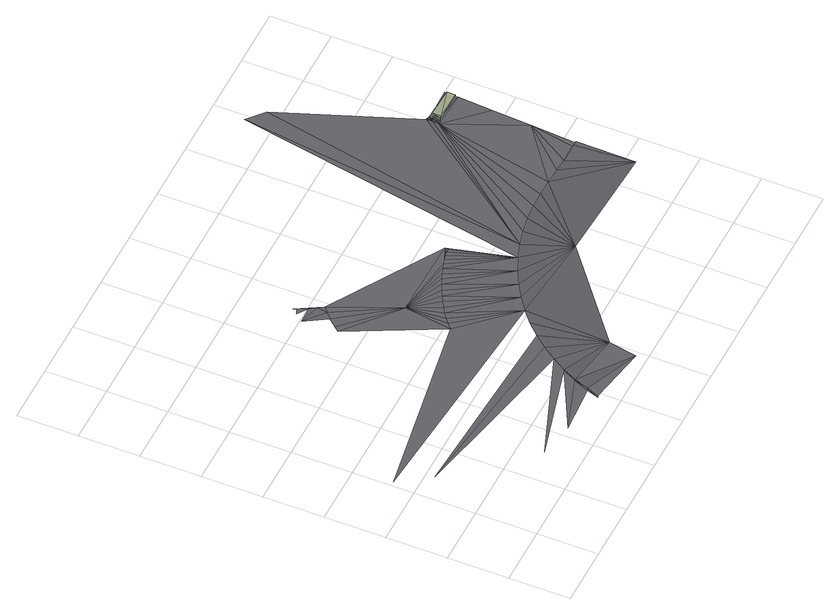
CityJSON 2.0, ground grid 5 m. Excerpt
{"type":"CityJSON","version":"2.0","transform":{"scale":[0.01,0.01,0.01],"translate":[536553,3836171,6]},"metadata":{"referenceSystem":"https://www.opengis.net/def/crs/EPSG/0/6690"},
"CityObjects":{
"road1":{"type":"Road","attributes":{"RoadStructureAttribute.sectionType":"4"},"geometry":[{"type":"MultiSurface","lod":"3","boundaries":[[[0,1,2]],[[3,4,5]],[[3,2,4]],[[6,7,8]],[[9,1,0]],[[10,9,8]],[[0,2,3]],[[11,3,5]],[[0,3,12]],[[13,7,6]],[[9,0,12]],[[14,15,16]],[[12,3,11]],[[17,9,12]],[[11,17,12]],[[9,17,8]],[[17,6,8]],[[18,19,20]],[[17,13,6]],[[21,22,23]],[[16,18,20]],[[22,24,23]],[[25,26,27]],[[23,24,25]],[[17,28,13]],[[21,19,18]],[[29,25,24]],[[24,30,29]],[[18,16,31]],[[22,30,24]],[[22,21,18]],[[16,15,31]],[[30,22,18]],[[31,32,18]],[[31,15,32]],[[17,15,28]],[[32,33,18]],[[33,34,18]],[[33,32,15]],[[34,35,18]],[[35,36,18]],[[15,37,33]],[[33,37,34]],[[36,38,18]],[[34,37,35]],[[38,39,18]],[[40,15,17]],[[39,41,18]],[[36,35,37]],[[41,42,18]],[[42,43,18]],[[37,44,36]],[[43,45,18]],[[36,44,38]],[[45,46,18]],[[40,37,15]],[[39,38,44]],[[30,18,46]],[[44,47,39]],[[39,47,41]],[[40,44,37]],[[41,47,42]],[[43,42,47]],[[47,48,43]],[[43,48,45]],[[44,40,47]],[[45,48,49]],[[49,48,50]],[[45,49,46]],[[40,48,47]],[[49,50,46]],[[50,48,51]],[[50,51,46]],[[51,48,52]],[[51,52,46]],[[52,48,46]],[[40,53,48]],[[40,54,53]],[[40,55,54]],[[40,56,55]],[[40,57,56]],[[58,59,40]],[[40,59,57]],[[48,53,60]],[[61,60,53]],[[62,61,53]],[[63,62,53]],[[53,54,64]],[[54,55,64]],[[59,64,57]],[[55,56,64]],[[58,65,59]],[[56,57,64]],[[53,64,63]],[[58,66,65]],[[66,67,65]],[[58,68,66]],[[59,65,67]],[[69,66,68]],[[59,67,64]],[[68,58,70]],[[67,66,69]],[[71,69,68]],[[71,68,70]],[[71,67,69]],[[64,72,63]],[[64,73,72]],[[74,73,64]],[[75,76,72]],[[76,63,72]],[[76,77,63]],[[75,72,73]],[[78,75,73]],[[79,74,64]],[[80,63,77]],[[81,77,76]],[[63,80,62]],[[76,75,81]],[[78,73,74]],[[82,79,64]],[[77,81,80]],[[75,78,81]],[[83,78,74]],[[81,84,80]],[[78,83,81]],[[62,80,84]],[[79,85,83]],[[83,74,79]],[[83,86,81]],[[62,84,87]],[[84,81,86]],[[83,85,86]],[[87,84,86]],[[82,88,85]],[[85,79,82]],[[62,87,89]],[[85,90,86]],[[86,90,87]],[[90,89,87]],[[91,85,88]],[[62,89,92]],[[85,91,90]],[[89,90,91]],[[91,92,89]],[[93,64,67]],[[94,88,82]],[[88,95,91]],[[96,92,91]],[[82,64,97]],[[97,64,93]],[[97,98,82]],[[94,82,98]],[[88,94,95]],[[96,91,95]],[[92,96,99]]],"semantics":{"surfaces":[{"type":"TrafficArea","function":"1020"},{"type":"AuxiliaryTrafficArea","function":"2000"},{"type":"TrafficArea","function":"2000"},{"type":"AuxiliaryTrafficArea","function":"3000"}],"values":[0,1,1,0,0,0,1,2,1,0,1,0,2,2,2,2,2,0,2,0,0,0,0,0,2,0,0,0,0,0,0,0,0,0,0,2,0,0,0,0,0,0,0,0,0,0,2,0,0,0,0,0,0,0,0,2,0,0,0,0,2,0,0,0,0,2,0,0,0,2,0,0,0,0,0,0,2,2,2,2,2,2,2,0,0,0,0,0,0,0,0,2,0,0,2,0,2,0,1,0,2,0,1,1,0,0,0,0,3,3,3,3,3,0,3,3,0,3,3,0,3,3,3,3,3,0,3,3,3,0,3,3,3,3,3,0,3,3,3,3,0,3,3,3,0,3,3,3,0,0,0,3,3,3,0]}}]}
},
"vertices":[
[1536,394,14],[1067,237,24],[1482,268,15],[1482,268,35],[1449,165,15],[1449,165,35],[1754,740,12],[215,928,7],[1674,629,13],[1601,514,14],[772,292,24],[1929,75,43],[1536,394,29],[1842,844,11],[46,1188,3],[2040,1032,10],[1638,1454,11],[1974,314,43],[1697,1845,11],[1302,2240,9],[1271,2198,9],[1361,2305,10],[1411,2353,9],[1246,2487,11],[1423,2435,10],[1388,2494,10],[1349,2573,10],[1305,2552,11],[1937,942,11],[1340,2599,10],[1455,2391,10],[1679,1491,11],[1722,1526,11],[1769,1560,11],[1817,1592,10],[1868,1623,10],[1920,1652,10],[2150,1114,9],[1972,1679,9],[2025,1704,9],[2761,948,43],[2077,1727,9],[2128,1747,8],[2177,1765,8],[2266,1186,8],[2224,1779,8],[2376,1836,7],[2387,1249,7],[2513,1303,7],[2268,1791,8],[2309,1799,7],[2346,1804,8],[2376,1806,7],[2642,1347,6],[2774,1382,5],[2908,1407,4],[3044,1421,4],[3181,1426,3],[3740,907,35],[3317,1423,3],[2960,3732,5],[3099,3613,5],[3502,2507,23],[3500,2451,26],[3498,2397,25],[3453,1416,2],[3566,1411,2],[3778,1773,15],[3720,1404,21],[3720,1404,2],[3762,1403,21],[3762,1403,2],[3504,2434,26],[3515,2421,27],[3531,2415,27],[3504,2434,42],[3500,2451,42],[3505,2467,41],[3515,2421,43],[3548,2413,27],[3505,2467,25],[3518,2478,41],[3566,2412,27],[3531,2415,43],[3518,2478,25],[3548,2413,43],[3534,2484,41],[3534,2484,25],[3566,2412,43],[3551,2485,25],[3551,2485,41],[3568,2485,41],[3568,2485,25],[3792,2098,20],[3805,2402,43],[3809,2475,41],[3809,2475,25],[3805,2385,27],[3805,2402,27],[3809,2495,24]
]}
